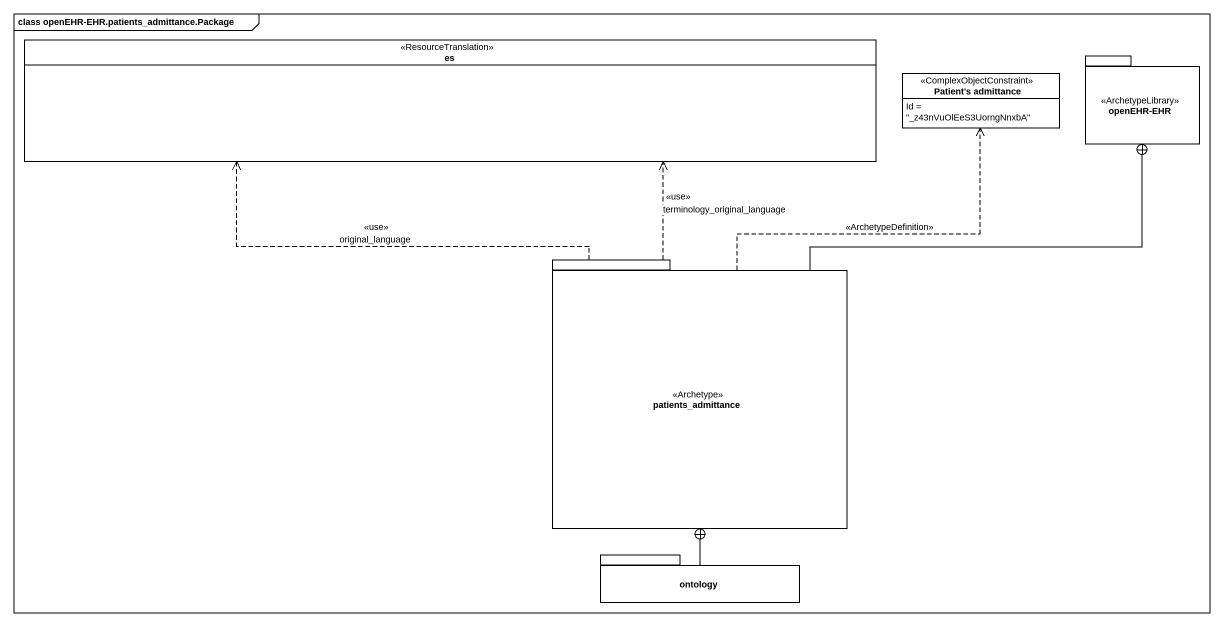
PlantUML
@startuml
mainframe class openEHR-EHR.patients_admittance.Package
hide circle
hide empty members
enum es <<ResourceTranslation>>
class "Patient's admittance" as Patient_s_admittance <<ComplexObjectConstraint>> {
  Id = "_z43nVuOlEeS3UorngNnxbA"
}
package "openEHR-EHR" as openEHR_EHR <<ArchetypeLibrary>> {
}
package patients_admittance <<Archetype>> {
}
package ontology {
}
patients_admittance .up.> es : <<use>>\noriginal_language
patients_admittance .up.> es : <<use>>\nterminology_original_language
patients_admittance .up.> Patient_s_admittance : <<ArchetypeDefinition>>
patients_admittance -up-+ openEHR_EHR
ontology -up-+ patients_admittance
@enduml
